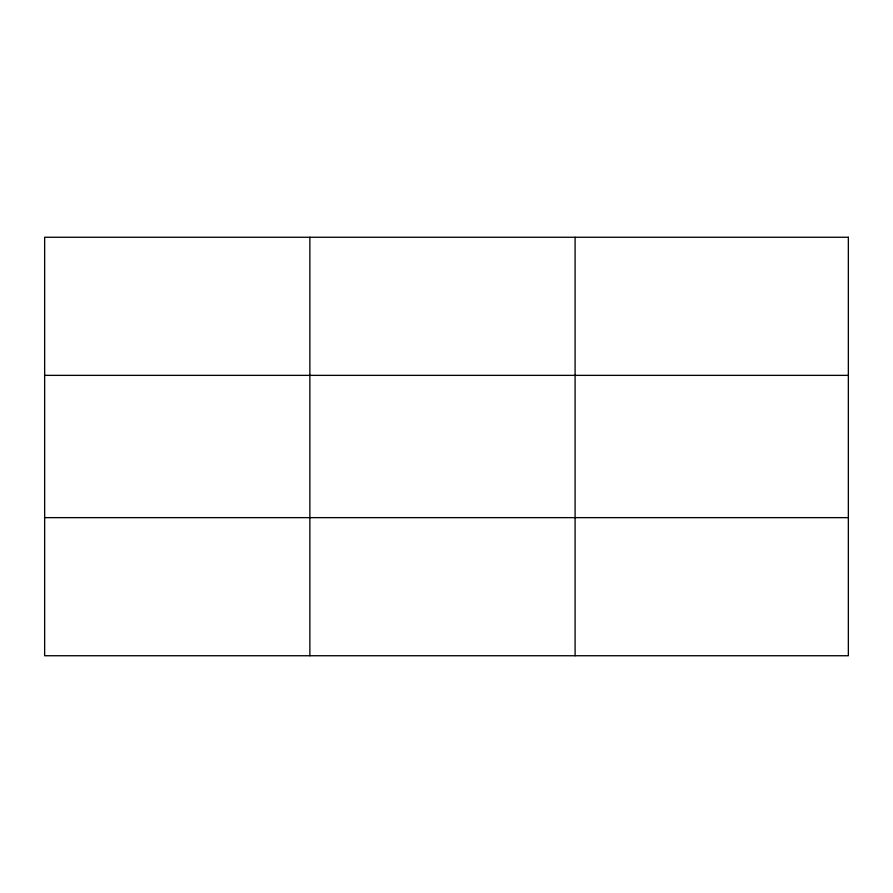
<?xml version="1.0" encoding="UTF-8"?>
<svg xmlns="http://www.w3.org/2000/svg" width="893" height="893" viewBox="0 0 893 893"><rect width="100%" height="100%" fill="white"/><g stroke="black" fill="none" stroke-linecap="round" stroke-linejoin="round"><path stroke-width="1.34" d="M309.871 237.259L309.871 655.741M575.092 237.259L575.092 655.741M44.65 375.361L848.35 375.361M44.65 517.639L848.35 517.639M848.35 237.259L848.35 655.741L44.65 655.741L44.65 237.259L848.35 237.259"/></g></svg>
